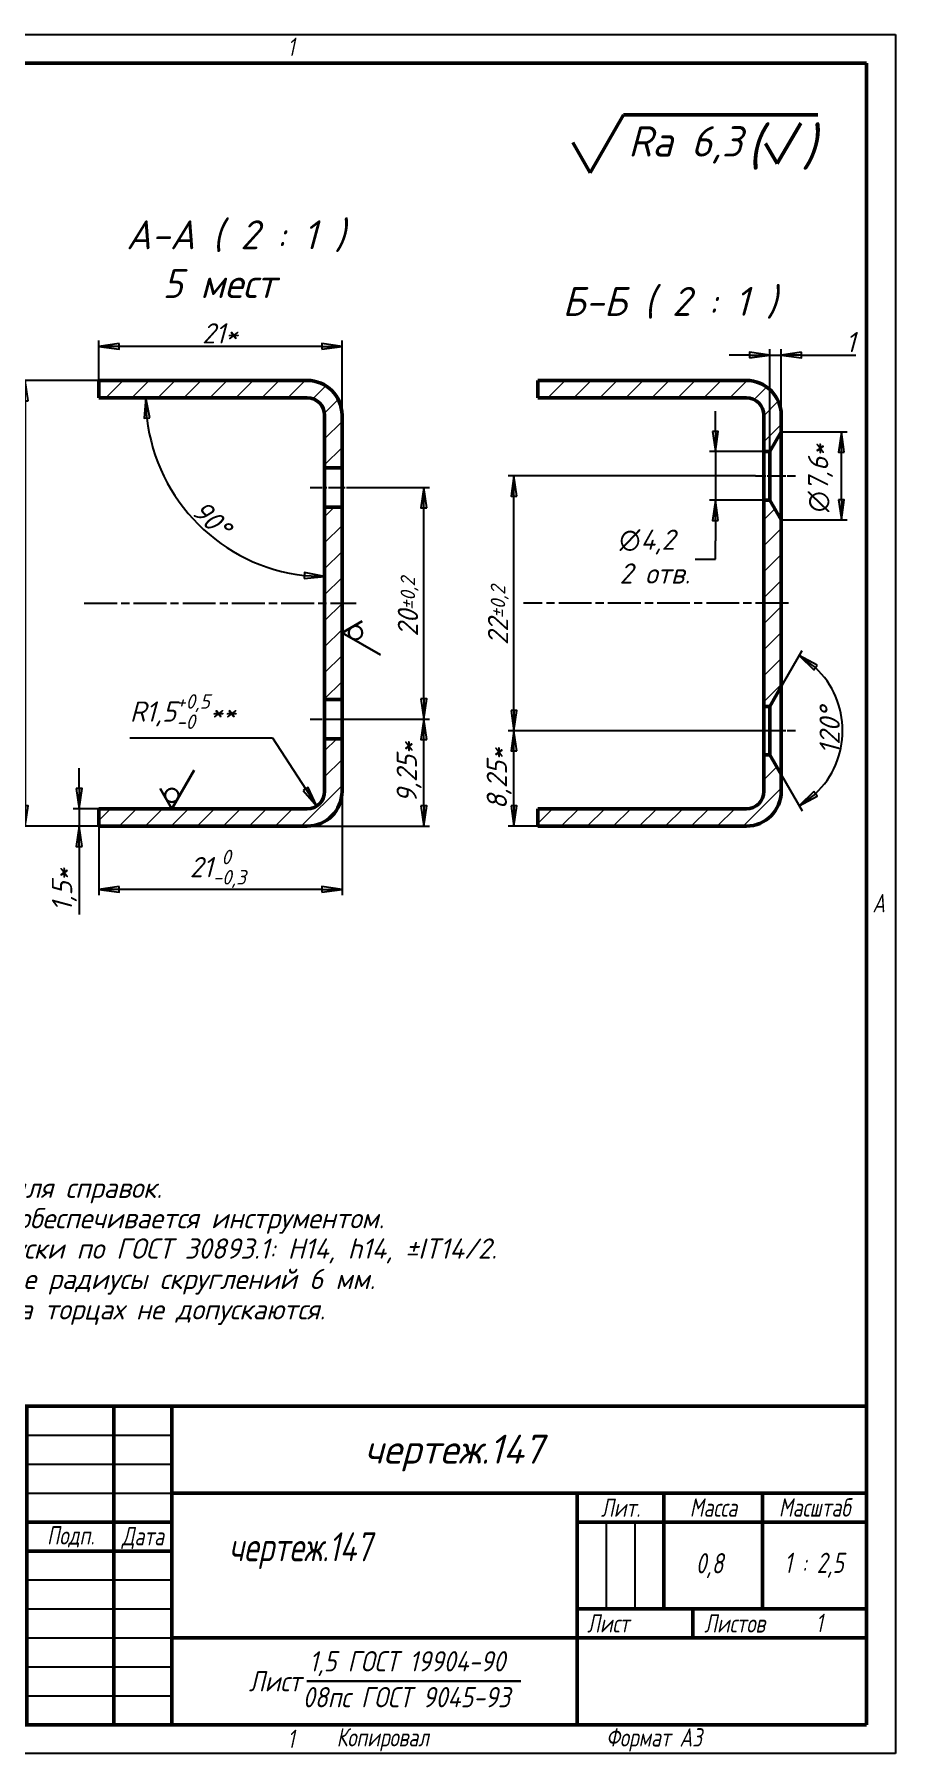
# Model space of a CAD drawing. Header units: millimetres. Extents: x 0 to 1050, y 0 to 742.
# Drawn here: x 678 to 1050, y 0 to 742 of the extents above; entities that cross this region are included whole.
import ezdxf
from ezdxf.enums import TextEntityAlignment as Align

# ---------------------------------------------------------------- set-up
doc = ezdxf.new("R2010")
doc.units = ezdxf.units.MM
doc.header["$LTSCALE"] = 2.5
doc.linetypes.add('LT_04', pattern=[0.7087, 0.4724, -0.0591, 0.1181, -0.0591])
for name, color, linetype, lineweight in [('Layer_02', 7, 'Continuous', 50), ('Layer_03', 7, 'Continuous', 50), ('Layer_04', 7, 'Continuous', 50), ('Layer_07', 7, 'Continuous', 25), ('Layer_08', 7, 'Continuous', 25), ('Layer_10', 7, 'Continuous', 25), ('Layer_11', 7, 'Continuous', 18), ('Layer_12', 7, 'Continuous', 50)]:
    doc.layers.add(name, color=color, linetype=linetype, lineweight=lineweight)
doc.styles.add('Style_02', font='ariali.ttf', dxfattribs={"width": 0.8})
doc.styles.add('Style_03', font='GOST Common Italic.ttf')
doc.styles.add('Style_05', font='GOST Common Italic.ttf')
doc.styles.add('Style_06', font='GOST Common Italic.ttf', dxfattribs={"width": 0.8})
doc.styles.add('Style_07', font='GOST Common Italic.ttf', dxfattribs={"width": 0.8})
doc.styles.add('Style_09', font='GOST Common Italic.ttf')
doc.styles.add('Style_10', font='GOST Common Italic.ttf', dxfattribs={"width": 0.9})
doc.styles.add('Style_11', font='GOST Common Italic.ttf', dxfattribs={"width": 0.8})
doc.styles.add('Style_12', font='GOST Common Italic.ttf', dxfattribs={"width": 0.7})
doc.styles.add('Style_13', font='GOST Common Italic.ttf', dxfattribs={"width": 0.7})
doc.dimstyles.new('DimStyle_06', dxfattribs={"dimscale": 2.5, "dimtxt": 3.5, "dimasz": 3.5, "dimexe": 1, "dimexo": 0, "dimgap": 0.5, "dimtad": 1, "dimrnd": 1e-08, "dimtxsty": 'Style_03', "dimblk": 'Filled-1', "dimcen": 2.5, "dimdle": 15, "dimclrd": 256, "dimclre": 256, "dimclrt": 256, "dimazin": 2, "dimtfac": 0.714286, "dimtdec": 3, "dimtmove": 0, "dimatfit": 3, "dimlwd": 25, "dimlwe": 25})
pattern_1 = [(45, (0, 0), (-5.61266, 5.61266), [])]

# ---------------------------------------------------------------- blocks, each defined once
blk = doc.blocks.new('Block_12')
at = {"layer": 'Layer_04', "lineweight": 25}
for p, q in [((0, 297), (420, 297)), ((420, 297), (420, 0)), ((420, 0), (0, 0))]:
    blk.add_line(p, q, dxfattribs=at)
at = {"layer": 'Layer_04'}
for p, q in [((415, 292), (20, 292)), ((415, 5), (415, 292)), ((20, 5), (415, 5))]:
    blk.add_line(p, q, dxfattribs=at)
at = {"layer": 'Layer_04', "char_height": 3.17, "attachment_point": 1, "style": 'Style_02'}
for s, insert, width in [('\\fGOST Common|b0|i1;\\H3.1700;1', (315.02, 296.44), 5.2327), ('\\fGOST Common|b0|i1;\\H3.1700;A', (416, 148.5), 5.0704), ('\\fGOST Common|b0|i1;\\H3.1700;1', (315, 4.14), 6.6287), ('\\fGOST Common|b0|i1;\\H3.1700;Формат А3', (370, 4.39), 25.2103)]:
    blk.add_mtext(s, dxfattribs=dict(at, insert=insert, width=width))
blk = doc.blocks.new('Block_13')
at = {"layer": 'Layer_03'}
for p, q in [((0, 55), (185, 55)), ((0, 0), (0, 55)), ((0, 0), (0, 55)), ((7, 55), (7, 30)), ((17, 55), (17, 0)), ((40, 55), (40, 0)), ((55, 55), (55, 0)), ((65, 55), (65, 0)), ((185, 0), (185, 55)), ((65, 40), (185, 40)), ((135, 40), (135, 0)), ((150, 40), (150, 20)), ((167, 40), (167, 20)), ((0, 35), (65, 35)), ((135, 35), (185, 35)), ((0, 30), (65, 30)), ((135, 20), (185, 20)), ((155, 20), (155, 15)), ((65, 15), (185, 15)), ((185, 0), (0, 0))]:
    blk.add_line(p, q, dxfattribs=at)
at = {"layer": 'Layer_03', "linetype": 'Continuous', "lineweight": 25}
for p, q in [((0, 50), (65, 50)), ((0, 45), (65, 45)), ((0, 40), (65, 40)), ((140, 35), (140, 20)), ((145, 35), (145, 20)), ((0, 25), (65, 25)), ((0, 20), (65, 20)), ((0, 15), (65, 15)), ((0, 10), (65, 10)), ((0, 5), (65, 5))]:
    blk.add_line(p, q, dxfattribs=at)
at = {"layer": 'Layer_03', "lineweight": 30}
blk.add_line((88.31, 7.5), (125.29, 7.5), dxfattribs=at)
at = {"layer": 'Layer_03', "char_height": 3.17, "style": 'Style_02'}
for s, insert, width, attachment_point in [('\\fGOST Common|b0|i1;\\H3.1700;Лит.', (142.52, 37.49), 14.9766, 5), ('\\fGOST Common|b0|i1;\\H3.1700;Масса', (158.55, 37.51), 16.9878, 5), ('\\fGOST Common|b0|i1;\\H3.1700;Масштаб', (176.02, 37.53), 17.8316, 5), ('\\fGOST Common|b0|i1;\\H3.1700;Изм.', (3.5, 32.56), 6.9635, 5), ('\\fGOST Common|b0|i1;\\H3.1700;Лист', (12.1, 32.5), 10.0029, 5), ('\\A0;\\fGOST Common|b0|i1;\\H3.1700;№ докум.', (28.58, 32.16), 22.9069, 5), ('\\fGOST Common|b0|i1;\\H3.1700;Подп.', (47.56, 32.45), 14.879, 5), ('\\fGOST Common|b0|i1;\\H3.1700;Дата', (60.02, 32.24), 9.9614, 5), ('\\fGOST Common|b0|i1;\\H3.1700;Разраб.', (0.47, 27), 16.9971, 4), ('\\fGOST Common|b0|i1;\\H3.1700;Пров.', (0.56, 22.08), 17.0192, 4), ('\\A0;\\fGOST Common|b0|i1;\\H3.1700;Т. контр.', (0.23, 17.01), 16.9554, 4), ('\\fGOST Common|b0|i1;\\H3.1700;Лист', (140.37, 17.5), 10.5071, 5), ('\\fGOST Common|b0|i1;\\H3.1700;Листов', (162.21, 17.5), 14.3668, 5), ('\\A1;', (150.6, 17.54), 8.8313, 5), ('\\fGOST Common|b0|i1;\\H3.1700;Н. контр.', (0.36, 7.05), 16.9999, 4), ('\\fGOST Common|b0|i1;\\H3.1700;Утв.', (0.34, 2.52), 17.0083, 4), ('\\fGOST Common|b0|i1;\\H3.1700;Копировал', (93.48, -0.59), 19.7871, 1)]:
    blk.add_mtext(s, dxfattribs=dict(at, insert=insert, width=width, attachment_point=attachment_point))
at = {"layer": 'Layer_03'}
for tag, height, style, width, p in [('Изм1_001', 2.89, 'Style_13', 0.7, (3.51, 52.52)), ('Лист1_001', 2.89, 'Style_13', 0.7, (12.03, 52.52)), ('Докум1_001', 2.89, 'Style_13', 0.7, (28.54, 52.48)), ('Изм2_001', 2.89, 'Style_13', 0.7, (3.5, 47.52)), ('Лист2_001', 2.89, 'Style_13', 0.7, (12.01, 47.5)), ('Докум2_001', 2.89, 'Style_13', 0.7, (28.53, 47.5)), ('Изм3_001', 2.89, 'Style_13', 0.7, (3.5, 42.5)), ('Лист3_001', 2.89, 'Style_13', 0.7, (12.01, 42.51)), ('Докум3_001', 2.89, 'Style_13', 0.7, (28.51, 42.48)), ('Изм4_001', 2.89, 'Style_13', 0.7, (3.51, 37.5)), ('Лист4_001', 2.89, 'Style_13', 0.7, (12, 37.53)), ('Докум4_001', 2.89, 'Style_13', 0.7, (28.51, 37.52)), ('НАИМЕНОВАНИЕ_001', 5, 'Style_07', 0.8, (79.08, 28.98)), ('Литера_001', 3.5, 'Style_11', 0.8, (137.52, 27.25)), ('Литера2_001', 3.5, 'Style_11', 0.8, (142.51, 27.22)), ('Литера3_001', 3.5, 'Style_11', 0.8, (147.52, 27.21)), ('Масса_001', 3.5, 'Style_11', 0.8, (158.47, 27.53)), ('Масштаб_001', 3.5, 'Style_11', 0.8, (173.89, 26.55)), ('Тип_документа_001', 3.17, 'Style_06', 0.8, (100.08, 17.56)), ('Листов_001', 3.17, 'Style_06', 0.8, (177.46, 17.58))]:
    blk.add_attdef(tag, text='', height=height, dxfattribs=dict(at, style=style, width=width)).set_placement(p, align=Align.MIDDLE_CENTER)
for tag, height, style, width, p in [('Подп1_001', 2.89, 'Style_13', 0.7, (40.01, 52.51)), ('Дата1_001', 2, 'Style_12', 0.7, (55.01, 52.51)), ('Подп2_001', 2.89, 'Style_13', 0.7, (40.01, 47.5)), ('Дата2_001', 2, 'Style_12', 0.7, (55.01, 47.49)), ('Подп3_001', 2.89, 'Style_13', 0.7, (40.01, 42.51)), ('Дата3_001', 2, 'Style_12', 0.7, (55.02, 42.52)), ('Подп4_001', 2.89, 'Style_13', 0.7, (40.01, 37.51)), ('Дата4_001', 2, 'Style_12', 0.7, (55.02, 37.51)), ('АВТОР_001', 3.17, 'Style_06', 0.8, (15.59, 26.85)), ('Разработал_Подп._001', 2.89, 'Style_13', 0.7, (40.05, 27.51)), ('ДАТА_СОЗДАНИЯ_001', 2, 'Style_12', 0.7, (55.01, 27.51)), ('ПРОВЕРИЛ_001', 3.17, 'Style_06', 0.8, (17.41, 22.53)), ('Проверил_Подп._001', 2.89, 'Style_13', 0.7, (40.05, 22.52)), ('ДАТА_ПРОВЕРКИ_001', 2, 'Style_12', 0.7, (55.02, 22.51)), ('ТЕХНОЛОГ_001', 3.17, 'Style_06', 0.8, (17.33, 17.54)), ('Технолог_Подп._001', 2.89, 'Style_13', 0.7, (40.05, 17.51)), ('Технолог_Дата_001', 2, 'Style_12', 0.7, (55.01, 17.5)), ('Должность_руководителя_001', 3.17, 'Style_06', 0.8, (0.52, 12.51)), ('НАЧ._ОТДЕЛА_001', 3.17, 'Style_06', 0.8, (17.46, 12.45)), ('Руководитель_Подп._001', 2.89, 'Style_13', 0.7, (40.01, 12.5)), ('Руководитель_Дата_001', 2, 'Style_12', 0.7, (55.01, 12.51)), ('НОРМОКОНТРОЛЬ_001', 3.17, 'Style_06', 0.8, (17.37, 7.48)), ('Нормоконтроль_Подп._001', 2.89, 'Style_13', 0.7, (40.05, 7.52)), ('ДАТА_НОРМОКОНТРОЛЯ_001', 2, 'Style_12', 0.7, (55.02, 7.51)), ('УТВЕРДИЛ_001', 3.17, 'Style_06', 0.8, (17.4, 2.51)), ('Утвердил_Подп._001', 2.89, 'Style_13', 0.7, (40.05, 2.51)), ('ДАТА_УТВЕРЖДЕНИЯ_001', 2, 'Style_12', 0.7, (55.01, 2.5))]:
    blk.add_attdef(tag, text='', height=height, dxfattribs=dict(at, style=style, width=width)).set_placement(p, align=Align.MIDDLE_LEFT)
at = {"layer": 'Layer_03', "style": 'Style_09'}
for tag, p in [('ОБОЗНАЧЕНИЕ_001', (103.57, 45.12)), ('ОРГАНИЗАЦИЯ_001', (143.16, 5.1))]:
    blk.add_attdef(tag, text='', height=5, dxfattribs=at).set_placement(p, align=Align.MIDDLE_CENTER)
at = {"layer": 'Layer_03', "style": 'Style_10', "width": 0.9}
blk.add_attdef('Материал_Наим._001', text='', height=3.5, dxfattribs=at).set_placement((95.66, 8.9), align=Align.BOTTOM_CENTER)
blk.add_attdef('Материал_Класс_001', text='', height=3.5, dxfattribs=at).set_placement((88.21, 7.5), align=Align.MIDDLE_RIGHT)
blk.add_attdef('Материал_ГОСТ_001', text='', height=3.5, dxfattribs=at).set_placement((106.8, 6.5), align=Align.TOP_CENTER)
blk = doc.blocks.new('Filled-1')
at = {"color": 0}
for p, q in [((0, 0), (-1, 0.143)), ((-1, 0.143), (-1, -0.143)), ((-1, 0), (0, 0)), ((-1, -0.143), (0, 0))]:
    blk.add_line(p, q, dxfattribs=at)
at = {"color": 0, "flags": 128}
blk.add_lwpolyline([(-1, -0.143), (0, 0), (-1, 0.143), (-1, -0.143)], dxfattribs=at)
at = {"color": 0}
blk.add_solid([(-1, -0.143), (0, 0), (-1, 0.143), (-1, -0.143)], dxfattribs=at)
blk = doc.blocks.new('*D15')
at = {"layer": 'Defpoints', "color": 0, "linetype": 'Continuous'}
for p in [(706.02, 585.54), (803.52, 585.54), (803.52, 578.04), (736.65, 546.93)]:
    blk.add_point(p, dxfattribs=at)
at = {"layer": 'Layer_10', "linetype": 'Continuous', "lineweight": 25}
blk.add_arc((803.52, 585.54), 77.22, 186.49604, 263.50396, dxfattribs=at)
at = {"layer": 'Layer_10', "linetype": 'Continuous', "lineweight": 25, "xscale": 8.75, "yscale": 8.75, "zscale": 8.75}
for p, rotation in [((726.31, 585.54), 93.24802221859883), ((803.52, 508.33), 356.7519777814013)]:
    blk.add_blockref('Filled-1', p, dxfattribs=dict(at, rotation=rotation))
at = {"layer": 'Layer_10', "linetype": 'Continuous', "lineweight": 25, "insert": (751.51, 542.15), "char_height": 8.75, "attachment_point": 1, "rotation": 316.91618, "style": 'Style_03'}
blk.add_mtext('\\A1;90°', dxfattribs=at)
blk = doc.blocks.new('*D16')
at = {"layer": 'Defpoints', "color": 0, "linetype": 'Continuous'}
for p in [(706.02, 593.04), (674.3, 400.54), (706.02, 400.54)]:
    blk.add_point(p, dxfattribs=at)
at = {"layer": 'Layer_10', "linetype": 'Continuous', "lineweight": 25}
for p, q in [((706.02, 593.04), (671.8, 593.04)), ((674.3, 584.29), (674.3, 409.29)), ((706.02, 400.54), (671.8, 400.54))]:
    blk.add_line(p, q, dxfattribs=at)
at = {"layer": 'Layer_10', "linetype": 'Continuous', "lineweight": 25, "xscale": 8.75, "yscale": 8.75, "zscale": 8.75}
for p, rotation in [((674.3, 593.04), 90), ((674.3, 400.54), 270)]:
    blk.add_blockref('Filled-1', p, dxfattribs=dict(at, rotation=rotation))
at = {"layer": 'Layer_10', "linetype": 'Continuous', "lineweight": 25, "insert": (655.46, 478.16), "char_height": 8.75, "attachment_point": 1, "rotation": 90, "style": 'Style_03'}
blk.add_mtext('\\A1;38,5{\\H6.25;\\S+0,3^ -0;}', dxfattribs=at)
blk = doc.blocks.new('*D17')
at = {"layer": 'Defpoints', "color": 0, "linetype": 'Continuous'}
for p in [(706.02, 408.04), (697.53, 400.54), (706.02, 400.54)]:
    blk.add_point(p, dxfattribs=at)
at = {"layer": 'Layer_10', "linetype": 'Continuous', "lineweight": 25}
for p, q in [((697.53, 416.79), (697.53, 425.54)), ((706.02, 408.04), (695.03, 408.04)), ((697.53, 408.04), (697.53, 400.54)), ((706.02, 400.54), (695.03, 400.54)), ((697.53, 391.79), (697.53, 362.38))]:
    blk.add_line(p, q, dxfattribs=at)
at = {"layer": 'Layer_10', "linetype": 'Continuous', "lineweight": 25, "xscale": 8.75, "yscale": 8.75, "zscale": 8.75}
for p, rotation in [((697.53, 408.04), 270), ((697.53, 400.54), 90)]:
    blk.add_blockref('Filled-1', p, dxfattribs=dict(at, rotation=rotation))
at = {"layer": 'Layer_10', "linetype": 'Continuous', "lineweight": 25, "insert": (685.78, 363.63), "char_height": 8.75, "attachment_point": 1, "rotation": 90, "style": 'Style_03'}
blk.add_mtext('\\A1;\\fGOST Common|b0|i1;1,5*', dxfattribs=at)
blk = doc.blocks.new('Block_08')
at = {"layer": 'Layer_12', "lineweight": 30}
for p, q in [((0, 0), (1.097, 1.9)), ((-0.577, 1), (0, 0))]:
    blk.add_line(p, q, dxfattribs=at)
blk.add_circle((0, 0.667), 0.333, dxfattribs=at)
blk = doc.blocks.new('Block_09')
at = {"layer": 'Layer_12', "lineweight": 30}
for p, q in [((0, 0), (1.097, 1.9)), ((-0.577, 1), (0, 0))]:
    blk.add_line(p, q, dxfattribs=at)
blk.add_circle((0, 0.667), 0.333, dxfattribs=at)
blk = doc.blocks.new('Block_11')
at = {"layer": 'Layer_12', "lineweight": 50}
for p, q in [((-9.091, -3.6), (-7.994, -1.7)), ((-7.994, -1.7), (-1.6, -1.7)), ((-2.939, -3.3), (-2.169, -1.967)), ((-9.668, -2.6), (-9.091, -3.6)), ((-3.324, -2.633), (-2.939, -3.3))]:
    blk.add_line(p, q, dxfattribs=at)
at = {"layer": 'Layer_07', "attachment_point": 7, "style": 'Style_03'}
for s, insert, char_height in [('\\A1;\\fGOST Common|b0|i1;\\H0.9979;Ra 6,3', (-7.841, -3.3), 0.99786), ('\\A1;\\fGOST Common|b0|i1;\\H1.3000;(', (-3.939, -3.5), 1.3), ('\\A1;\\fGOST Common|b0|i1;\\H1.3000;)', (-2.139, -3.5), 1.3)]:
    blk.add_mtext(s, dxfattribs=dict(at, insert=insert, char_height=char_height))
blk = doc.blocks.new('*D19')
at = {"layer": 'Defpoints', "color": 0, "linetype": 'Continuous'}
for p in [(796.02, 415.54), (800.1, 409.25)]:
    blk.add_point(p, dxfattribs=at)
at = {"layer": 'Layer_10', "linetype": 'Continuous', "lineweight": 25}
for p, q in [((719.46, 438.71), (781.05, 438.71)), ((781.05, 438.71), (795.35, 416.59))]:
    blk.add_line(p, q, dxfattribs=at)
at = {"layer": 'Layer_10', "linetype": 'Continuous', "lineweight": 25, "xscale": 8.75, "yscale": 8.75, "zscale": 8.75, "rotation": 302.8908728979874}
blk.add_blockref('Filled-1', (800.1, 409.25), dxfattribs=at)
at = {"layer": 'Layer_10', "linetype": 'Continuous', "lineweight": 25, "insert": (719.46, 457.54), "char_height": 8.75, "attachment_point": 1, "style": 'Style_03'}
blk.add_mtext('\\A1;\\fGOST Common|b0|i1;R1,5{\\H6.25;\\S+0,5^ -0;}**', dxfattribs=at)
blk = doc.blocks.new('*D20')
at = {"layer": 'Defpoints', "color": 0, "linetype": 'Continuous'}
for p in [(817.27, 546.79), (846.34, 546.79), (811.02, 446.79)]:
    blk.add_point(p, dxfattribs=at)
at = {"layer": 'Layer_10', "linetype": 'Continuous', "lineweight": 25}
for p, q in [((817.27, 546.79), (848.84, 546.79)), ((846.34, 455.54), (846.34, 538.04)), ((811.02, 446.79), (848.84, 446.79))]:
    blk.add_line(p, q, dxfattribs=at)
at = {"layer": 'Layer_10', "linetype": 'Continuous', "lineweight": 25, "xscale": 8.75, "yscale": 8.75, "zscale": 8.75}
for p, rotation in [((846.34, 546.79), 90), ((846.34, 446.79), 270)]:
    blk.add_blockref('Filled-1', p, dxfattribs=dict(at, rotation=rotation))
at = {"layer": 'Layer_10', "linetype": 'Continuous', "lineweight": 25, "insert": (835.09, 482.42), "char_height": 8.75, "attachment_point": 1, "rotation": 90, "style": 'Style_03'}
blk.add_mtext('\\A1;20{\\H6.25;±0,2}', dxfattribs=at)
blk = doc.blocks.new('*D25')
at = {"layer": 'Defpoints', "color": 0, "linetype": 'Continuous'}
for p in [(803.52, 446.79), (846.34, 446.79), (796.02, 400.54)]:
    blk.add_point(p, dxfattribs=at)
at = {"layer": 'Layer_10', "linetype": 'Continuous', "lineweight": 25}
for p, q in [((803.52, 446.79), (848.84, 446.79)), ((846.34, 409.29), (846.34, 438.04)), ((796.02, 400.54), (848.84, 400.54))]:
    blk.add_line(p, q, dxfattribs=at)
at = {"layer": 'Layer_10', "linetype": 'Continuous', "lineweight": 25, "xscale": 8.75, "yscale": 8.75, "zscale": 8.75}
for p, rotation in [((846.34, 446.79), 90), ((846.34, 400.54), 270)]:
    blk.add_blockref('Filled-1', p, dxfattribs=dict(at, rotation=rotation))
at = {"layer": 'Layer_10', "linetype": 'Continuous', "lineweight": 25, "insert": (834.59, 410.57), "char_height": 8.75, "attachment_point": 1, "rotation": 90, "style": 'Style_03'}
blk.add_mtext('\\A1;\\fGOST Common|b0|i1;9,25*', dxfattribs=at)
blk = doc.blocks.new('*D26')
at = {"layer": 'Defpoints', "color": 0, "linetype": 'Continuous'}
for p in [(811.02, 415.54), (706.02, 400.54), (706.02, 373.26)]:
    blk.add_point(p, dxfattribs=at)
at = {"layer": 'Layer_10', "linetype": 'Continuous', "lineweight": 25}
for p, q in [((811.02, 415.54), (811.02, 370.76)), ((706.02, 400.54), (706.02, 370.76)), ((802.27, 373.26), (714.77, 373.26))]:
    blk.add_line(p, q, dxfattribs=at)
at = {"layer": 'Layer_10', "linetype": 'Continuous', "lineweight": 25, "xscale": 8.75, "yscale": 8.75, "zscale": 8.75, "rotation": 180}
blk.add_blockref('Filled-1', (706.02, 373.26), dxfattribs=at)
at = {"layer": 'Layer_10', "linetype": 'Continuous', "lineweight": 25, "xscale": 8.75, "yscale": 8.75, "zscale": 8.75}
blk.add_blockref('Filled-1', (811.02, 373.26), dxfattribs=at)
at = {"layer": 'Layer_10', "linetype": 'Continuous', "lineweight": 25, "insert": (745.29, 390.35), "char_height": 8.75, "attachment_point": 1, "style": 'Style_03'}
blk.add_mtext('\\A1;21{\\H6.25;\\S 0^ -0,3;}', dxfattribs=at)
blk = doc.blocks.new('*D31')
at = {"layer": 'Defpoints', "color": 0, "linetype": 'Continuous'}
for p in [(885.23, 441.79), (1000.61, 441.79), (895.61, 400.54)]:
    blk.add_point(p, dxfattribs=at)
at = {"layer": 'Layer_10', "linetype": 'Continuous', "lineweight": 25}
for p, q in [((1000.61, 441.79), (882.73, 441.79)), ((885.23, 409.29), (885.23, 433.04)), ((895.61, 400.54), (882.73, 400.54))]:
    blk.add_line(p, q, dxfattribs=at)
at = {"layer": 'Layer_10', "linetype": 'Continuous', "lineweight": 25, "xscale": 8.75, "yscale": 8.75, "zscale": 8.75}
for p, rotation in [((885.23, 441.79), 90), ((885.23, 400.54), 270)]:
    blk.add_blockref('Filled-1', p, dxfattribs=dict(at, rotation=rotation))
at = {"layer": 'Layer_10', "linetype": 'Continuous', "lineweight": 25, "insert": (873.48, 407.81), "char_height": 8.75, "attachment_point": 1, "rotation": 90, "style": 'Style_03'}
blk.add_mtext('\\A1;\\fGOST Common|b0|i1;8,25*', dxfattribs=at)
blk = doc.blocks.new('*D32')
at = {"layer": 'Defpoints', "color": 0, "linetype": 'Continuous'}
for p in [(885.23, 551.79), (989.45, 551.79), (989.45, 441.79)]:
    blk.add_point(p, dxfattribs=at)
at = {"layer": 'Layer_10', "linetype": 'Continuous', "lineweight": 25}
for p, q in [((989.45, 551.79), (882.73, 551.79)), ((885.23, 450.54), (885.23, 543.04)), ((989.45, 441.79), (882.73, 441.79))]:
    blk.add_line(p, q, dxfattribs=at)
at = {"layer": 'Layer_10', "linetype": 'Continuous', "lineweight": 25, "xscale": 8.75, "yscale": 8.75, "zscale": 8.75}
for p, rotation in [((885.23, 551.79), 90), ((885.23, 441.79), 270)]:
    blk.add_blockref('Filled-1', p, dxfattribs=dict(at, rotation=rotation))
at = {"layer": 'Layer_10', "linetype": 'Continuous', "lineweight": 25, "insert": (873.98, 478.79), "char_height": 8.75, "attachment_point": 1, "rotation": 90, "style": 'Style_03'}
blk.add_mtext('\\A1;22{\\H6.25;±0,2}', dxfattribs=at)
blk = doc.blocks.new('*D33')
at = {"layer": 'Defpoints', "color": 0, "linetype": 'Continuous'}
for p in [(995.7, 604.01), (1000.61, 570.79), (995.7, 562.29)]:
    blk.add_point(p, dxfattribs=at)
at = {"layer": 'Layer_10', "linetype": 'Continuous', "lineweight": 25}
for p, q in [((986.95, 604.01), (978.2, 604.01)), ((995.7, 562.29), (995.7, 606.51)), ((995.7, 604.01), (1000.61, 604.01)), ((1000.61, 570.79), (1000.61, 606.51)), ((1009.36, 604.01), (1032.88, 604.01))]:
    blk.add_line(p, q, dxfattribs=at)
at = {"layer": 'Layer_10', "linetype": 'Continuous', "lineweight": 25, "xscale": 8.75, "yscale": 8.75, "zscale": 8.75}
blk.add_blockref('Filled-1', (995.7, 604.01), dxfattribs=at)
at = {"layer": 'Layer_10', "linetype": 'Continuous', "lineweight": 25, "xscale": 8.75, "yscale": 8.75, "zscale": 8.75, "rotation": 180}
blk.add_blockref('Filled-1', (1000.61, 604.01), dxfattribs=at)
at = {"layer": 'Layer_10', "linetype": 'Continuous', "lineweight": 25, "insert": (1028.45, 614.01), "char_height": 8.75, "attachment_point": 1, "style": 'Style_03'}
blk.add_mtext('\\A1;1', dxfattribs=at)
blk = doc.blocks.new('*D34')
at = {"layer": 'Defpoints', "color": 0, "linetype": 'Continuous'}
for p in [(995.7, 452.29), (989.64, 441.79), (1024.88, 428.97), (1000.61, 422.79)]:
    blk.add_point(p, dxfattribs=at)
at = {"layer": 'Layer_10', "linetype": 'Continuous', "lineweight": 25}
for p, q in [((995.7, 452.29), (1009.64, 476.43)), ((1000.61, 422.79), (1009.64, 407.15))]:
    blk.add_line(p, q, dxfattribs=at)
blk.add_arc((989.64, 441.79), 37.5, 313.39953, 46.60047, dxfattribs=at)
at = {"layer": 'Layer_10', "linetype": 'Continuous', "lineweight": 25, "xscale": 8.75, "yscale": 8.75, "zscale": 8.75}
for p, rotation in [((1008.39, 474.27), 143.3002348222408), ((1008.39, 409.32), 216.6997651777602)]:
    blk.add_blockref('Filled-1', p, dxfattribs=dict(at, rotation=rotation))
at = {"layer": 'Layer_10', "linetype": 'Continuous', "lineweight": 25, "insert": (1017.14, 431.54), "char_height": 8.75, "attachment_point": 1, "rotation": 90, "style": 'Style_03'}
blk.add_mtext('\\A1;120°', dxfattribs=at)
blk = doc.blocks.new('*D35')
at = {"layer": 'Defpoints', "color": 0, "linetype": 'Continuous'}
for p in [(993.11, 562.29), (972.19, 541.29), (993.11, 541.29)]:
    blk.add_point(p, dxfattribs=at)
at = {"layer": 'Layer_10', "linetype": 'Continuous', "lineweight": 25}
for p, q in [((972.19, 571.04), (972.19, 579.79)), ((993.11, 562.29), (969.69, 562.29)), ((972.19, 562.29), (972.19, 541.29)), ((993.11, 541.29), (969.69, 541.29)), ((972.19, 532.54), (972.19, 523.79)), ((972.19, 515.9), (972.19, 523.79)), ((963.44, 515.9), (972.19, 515.9))]:
    blk.add_line(p, q, dxfattribs=at)
at = {"layer": 'Layer_10', "linetype": 'Continuous', "lineweight": 25, "xscale": 8.75, "yscale": 8.75, "zscale": 8.75}
for p, rotation in [((972.19, 562.29), 270), ((972.19, 541.29), 90)]:
    blk.add_blockref('Filled-1', p, dxfattribs=dict(at, rotation=rotation))
at = {"layer": 'Layer_10', "linetype": 'Continuous', "lineweight": 25, "insert": (930.81, 528.64), "char_height": 8.75, "attachment_point": 1, "style": 'Style_03'}
blk.add_mtext('\\A1;\\fAIGDT|b0|i0;n\\fGOST Common|b0|i1;4,2\\P\\fGOST Common|b0|i1;2 отв.', dxfattribs=at)
blk = doc.blocks.new('*D36')
at = {"layer": 'Defpoints', "color": 0, "linetype": 'Continuous'}
for p in [(1000.61, 570.79), (1026.59, 570.79), (1000.61, 532.79)]:
    blk.add_point(p, dxfattribs=at)
at = {"layer": 'Layer_10', "linetype": 'Continuous', "lineweight": 25}
for p, q in [((1000.61, 570.79), (1029.09, 570.79)), ((1026.59, 541.54), (1026.59, 562.04)), ((1000.61, 532.79), (1029.09, 532.79))]:
    blk.add_line(p, q, dxfattribs=at)
at = {"layer": 'Layer_10', "linetype": 'Continuous', "lineweight": 25, "xscale": 8.75, "yscale": 8.75, "zscale": 8.75}
for p, rotation in [((1026.59, 570.79), 90), ((1026.59, 532.79), 270)]:
    blk.add_blockref('Filled-1', p, dxfattribs=dict(at, rotation=rotation))
at = {"layer": 'Layer_10', "linetype": 'Continuous', "lineweight": 25, "insert": (1012.17, 536.16), "char_height": 8.75, "attachment_point": 1, "rotation": 90, "style": 'Style_03'}
blk.add_mtext('\\A1;\\fAIGDT|b0|i0;n\\fGOST Common|b0|i1;7,6*', dxfattribs=at)
blk = doc.blocks.new('*D39')
at = {"layer": 'Defpoints', "color": 0, "linetype": 'Continuous'}
for p in [(706.02, 607.76), (706.02, 593.04), (811.02, 578.04)]:
    blk.add_point(p, dxfattribs=at)
at = {"layer": 'Layer_10', "linetype": 'Continuous', "lineweight": 25}
for p, q in [((706.02, 593.04), (706.02, 610.26)), ((811.02, 578.04), (811.02, 610.26)), ((802.27, 607.76), (714.77, 607.76))]:
    blk.add_line(p, q, dxfattribs=at)
at = {"layer": 'Layer_10', "linetype": 'Continuous', "lineweight": 25, "xscale": 8.75, "yscale": 8.75, "zscale": 8.75, "rotation": 180}
blk.add_blockref('Filled-1', (706.02, 607.76), dxfattribs=at)
at = {"layer": 'Layer_10', "linetype": 'Continuous', "lineweight": 25, "xscale": 8.75, "yscale": 8.75, "zscale": 8.75}
blk.add_blockref('Filled-1', (811.02, 607.76), dxfattribs=at)
at = {"layer": 'Layer_10', "linetype": 'Continuous', "lineweight": 25, "insert": (750.63, 617.76), "char_height": 8.75, "attachment_point": 1, "style": 'Style_03'}
blk.add_mtext('\\A1;\\fGOST Common|b0|i1;21*', dxfattribs=at)

msp = doc.modelspace()

# ---------------------------------------------------------------- hatches: boundary and pattern name
at = {"layer": 'Layer_11'}
h = msp.add_hatch(dxfattribs=at)
h.set_pattern_fill('ANSI31', color=256, scale=63.5, style=0)
h.set_pattern_definition(pattern_1)
h.paths.add_polyline_path([(811.0243, 538.2933), (803.5243, 538.2933), (803.5243, 455.2933), (811.0243, 455.2933)])
edge = h.paths.add_edge_path()
edge.add_line((706.0243, 400.5433), (796.0243, 400.5433))
edge.add_ellipse((796.0243, 415.5433), major_axis=(15, 0), ratio=1, start_angle=270, end_angle=360)
edge.add_line((811.0243, 415.5433), (811.0243, 438.2933))
edge.add_line((811.0243, 438.2933), (803.5243, 438.2933))
edge.add_line((803.5243, 438.2933), (803.5243, 415.5433))
edge.add_ellipse((796.0243, 415.5433), major_axis=(0, -7.5), ratio=1, start_angle=0, end_angle=90, ccw=False)
edge.add_line((796.0243, 408.0433), (706.0243, 408.0433))
edge.add_line((706.0243, 408.0433), (706.0243, 400.5433))
edge = h.paths.add_edge_path()
edge.add_ellipse((796.0243, 578.0433), major_axis=(0, 15), ratio=1, start_angle=270, end_angle=360)
edge.add_line((796.0243, 593.0433), (706.0243, 593.0433))
edge.add_line((706.0243, 593.0433), (706.0243, 585.5433))
edge.add_line((706.0243, 585.5433), (796.0243, 585.5433))
edge.add_ellipse((796.0243, 578.0433), major_axis=(7.5, 0), ratio=1, start_angle=0, end_angle=90, ccw=False)
edge.add_line((803.5243, 578.0433), (803.5243, 555.2933))
edge.add_line((803.5243, 555.2933), (811.0243, 555.2933))
edge.add_line((811.0243, 555.2933), (811.0243, 578.0433))
h = msp.add_hatch(dxfattribs=at)
h.set_pattern_fill('ANSI31', color=256, scale=63.5, style=0)
h.set_pattern_definition(pattern_1)
h.paths.add_polyline_path([(995.6997, 452.2933), (1000.6072, 460.7933), (1000.6072, 532.7933), (995.6997, 541.2933), (993.1072, 541.2933), (993.1072, 452.2933)])
edge = h.paths.add_edge_path()
edge.add_line((895.6072, 400.5433), (985.6072, 400.5433))
edge.add_ellipse((985.6072, 415.5433), major_axis=(15, 0), ratio=1, start_angle=270, end_angle=360)
edge.add_line((1000.6072, 415.5433), (1000.6072, 422.7933))
edge.add_line((1000.6072, 422.7933), (995.6997, 431.2933))
edge.add_line((995.6997, 431.2933), (993.1072, 431.2933))
edge.add_line((993.1072, 431.2933), (993.1072, 415.5433))
edge.add_ellipse((985.6072, 415.5433), major_axis=(0, -7.5), ratio=1, start_angle=0, end_angle=90, ccw=False)
edge.add_line((985.6072, 408.0433), (895.6072, 408.0433))
edge.add_line((895.6072, 408.0433), (895.6072, 400.5433))
edge = h.paths.add_edge_path()
edge.add_ellipse((985.6072, 578.0433), major_axis=(0, 15), ratio=1, start_angle=270, end_angle=360)
edge.add_line((985.6072, 593.0433), (895.6072, 593.0433))
edge.add_line((895.6072, 593.0433), (895.6072, 585.5433))
edge.add_line((895.6072, 585.5433), (985.6072, 585.5433))
edge.add_ellipse((985.6072, 578.0433), major_axis=(7.5, 0), ratio=1, start_angle=0, end_angle=90, ccw=False)
edge.add_line((993.1072, 578.0433), (993.1072, 562.2933))
edge.add_line((993.1072, 562.2933), (995.6997, 562.2933))
edge.add_line((995.6997, 562.2933), (1000.6072, 570.7933))
edge.add_line((1000.6072, 570.7933), (1000.6072, 578.0433))

# ---------------------------------------------------------------- linework, layer by layer
at = {"layer": 'Layer_02'}
for p, q in [((796.0243, 593.0433), (706.0243, 593.0433)), ((706.0243, 593.0433), (706.0243, 585.5433)), ((985.6072, 593.0433), (895.6072, 593.0433)), ((895.6072, 593.0433), (895.6072, 585.5433)), ((706.0243, 585.5433), (796.0243, 585.5433)), ((895.6072, 585.5433), (985.6072, 585.5433)), ((803.5243, 578.0433), (803.5243, 555.2933)), ((811.0243, 555.2933), (811.0243, 578.0433)), ((993.1072, 578.0433), (993.1072, 562.2933)), ((1000.6072, 570.7933), (1000.6072, 578.0433)), ((995.6997, 562.2933), (1000.6072, 570.7933)), ((1000.6072, 570.7933), (1000.6072, 532.7933)), ((993.1072, 562.2933), (995.6997, 562.2933)), ((993.1072, 541.2933), (993.1072, 562.2933)), ((995.6997, 541.2933), (995.6997, 562.2933)), ((803.5243, 555.2933), (811.0243, 555.2933)), ((803.5243, 538.2933), (803.5243, 555.2933)), ((811.0243, 555.2933), (811.0243, 538.2933)), ((811.0243, 538.2933), (803.5243, 538.2933)), ((803.5243, 538.2933), (803.5243, 455.2933)), ((811.0243, 455.2933), (811.0243, 538.2933)), ((995.6997, 541.2933), (993.1072, 541.2933)), ((993.1072, 541.2933), (993.1072, 452.2933)), ((1000.6072, 532.7933), (995.6997, 541.2933)), ((1000.6072, 460.7933), (1000.6072, 532.7933)), ((995.6997, 452.2933), (1000.6072, 460.7933)), ((1000.6072, 460.7933), (1000.6072, 422.7933)), ((803.5243, 455.2933), (811.0243, 455.2933)), ((803.5243, 438.2933), (803.5243, 455.2933)), ((811.0243, 455.2933), (811.0243, 438.2933)), ((993.1072, 452.2933), (995.6997, 452.2933)), ((993.1072, 431.2933), (993.1072, 452.2933)), ((995.6997, 431.2933), (995.6997, 452.2933)), ((811.0243, 438.2933), (803.5243, 438.2933)), ((803.5243, 438.2933), (803.5243, 415.5433)), ((811.0243, 415.5433), (811.0243, 438.2933)), ((995.6997, 431.2933), (993.1072, 431.2933)), ((993.1072, 431.2933), (993.1072, 415.5433)), ((1000.6072, 422.7933), (995.6997, 431.2933)), ((1000.6072, 415.5433), (1000.6072, 422.7933)), ((796.0243, 408.0433), (706.0243, 408.0433)), ((706.0243, 408.0433), (706.0243, 400.5433)), ((985.6072, 408.0433), (895.6072, 408.0433)), ((895.6072, 408.0433), (895.6072, 400.5433)), ((706.0243, 400.5433), (796.0243, 400.5433)), ((895.6072, 400.5433), (985.6072, 400.5433))]:
    msp.add_line(p, q, dxfattribs=at)
for centre, radius, start, end in [((796.0243, 578.0433), 15, 0, 90), ((985.6072, 578.0433), 15, 0, 90), ((796.0243, 578.0433), 7.5, 0, 90), ((985.6072, 578.0433), 7.5, 0, 90), ((796.0243, 415.5433), 15, 270, 0), ((796.0243, 415.5433), 7.5, 270, 0), ((985.6072, 415.5433), 15, 270, 0), ((985.6072, 415.5433), 7.5, 270, 0)]:
    msp.add_arc(centre, radius, start, end, dxfattribs=at)
at = {"layer": 'Layer_08', "linetype": 'LT_04', "ltscale": 3.868018}
for p, q in [((989.4497, 551.7933), (1006.8572, 551.7933)), ((989.4497, 441.7933), (1006.8572, 441.7933))]:
    msp.add_line(p, q, dxfattribs=at)
at = {"layer": 'Layer_08', "linetype": 'LT_04', "ltscale": 4.444102}
for p, q in [((797.2743, 546.7933), (817.2743, 546.7933)), ((797.2743, 446.7933), (817.2743, 446.7933))]:
    msp.add_line(p, q, dxfattribs=at)
at = {"layer": 'Layer_08', "linetype": 'LT_04', "ltscale": 11.993792}
for p, q in [((699.7743, 496.7933), (817.1636, 496.7933)), ((1003.726, 496.7933), (889.3572, 496.7933))]:
    msp.add_line(p, q, dxfattribs=at)

# ---------------------------------------------------------------- block references
for name, p, xscale, yscale, zscale in [('Block_12', (0, 0), 2.5, 2.5, 2.5), ('Block_11', (1037.5, 730), 13.12499977648258, 13.12499977648258, 13.12499977648258), ('Block_08', (737.5591, 408.0433), 8.749999850988388, 8.749999850988388, 8.749999850988388)]:
    msp.add_blockref(name, p, dxfattribs=dict(xscale=xscale, yscale=yscale, zscale=zscale))
at = {"xscale": 8.749999850988388, "yscale": 8.749999850988388, "zscale": 8.749999850988388, "rotation": 270}
msp.add_blockref('Block_09', (811.0243, 484.085), dxfattribs=at)
ref = msp.add_blockref('Block_13', (575, 12.5), dxfattribs=dict(xscale=2.5, yscale=2.5, zscale=2.5))
ref.add_attrib('Должность_руководителя_001', 'Выпустил', (575.5739, 41.0118), dxfattribs={"layer": 'Layer_03', "height": 7.925, "style": 'Style_06', "width": 0.8})
ref.add_attrib('ОБОЗНАЧЕНИЕ_001', 'чертеж.147', (820.6386, 125.2278), dxfattribs={"layer": 'Layer_03', "height": 12.5, "style": 'Style_09'})
ref.add_attrib('НАИМЕНОВАНИЕ_001', 'чертеж.147', (762.1039, 83.0626), dxfattribs={"layer": 'Layer_03', "height": 12.5, "style": 'Style_07', "width": 0.8})
ref.add_attrib('Материал_Класс_001', 'Лист', (770.7966, 26.875), dxfattribs={"layer": 'Layer_03', "height": 8.75, "style": 'Style_10', "width": 0.9})
ref.add_attrib('Материал_Наим._001', '1,5 ГОСТ 19904-90', (796.8624, 35.5), dxfattribs={"layer": 'Layer_03', "height": 8.75, "style": 'Style_10', "width": 0.9})
ref.add_attrib('Материал_ГОСТ_001', '08пс ГОСТ 9045-93', (794.0733, 20), dxfattribs={"layer": 'Layer_03', "height": 8.75, "style": 'Style_10', "width": 0.9})
ref.add_attrib('Масса_001', '0,8', (963.7686, 77.8337), dxfattribs={"layer": 'Layer_03', "height": 8.75, "style": 'Style_11', "width": 0.8})
ref.add_attrib('Масштаб_001', '1 : 2,5', (1001.946, 78.0077), dxfattribs={"layer": 'Layer_03', "height": 8.75, "style": 'Style_11', "width": 0.8})
ref.add_attrib('Листов_001', '1', (1015.5713, 52.4847), dxfattribs={"layer": 'Layer_03', "height": 7.925, "style": 'Style_06', "width": 0.8})

# ---------------------------------------------------------------- texts
at = {"layer": 'Layer_07', "style": 'Style_03'}
for s, p in [('*Размеры для справок.', (612.5, 240)), ('** Размер обеспечивается инструментом.', (612.5, 226.875)), ('Общие допуски по ГОСТ 30893.1: H14, h14, ±IT14/2.', (612.5, 213.75)), ('Неуказанные радиусы скруглений 6 мм.', (612.5, 200.625)), ('Заусенцы на торцах не допускаются.', (612.5, 187.5))]:
    msp.add_text(s, height=8.75, dxfattribs=at).set_placement(p)
at = {"layer": 'Layer_07', "char_height": 12.5, "attachment_point": 7, "style": 'Style_05'}
for s, insert in [('A-A ( 2 : 1 )', (717.8807, 648.4699)), ('5 мест', (733.5811, 628.6504)), ('Б-Б ( 2 : 1 )', (906.2126, 619.7076))]:
    msp.add_mtext(s, dxfattribs=dict(at, insert=insert))

# ---------------------------------------------------------------- dimensions: what is measured, and where the dimension line sits
at = {"layer": 'Layer_10', "linetype": 'Continuous', "lineweight": 25}
for base, p1, p2, angle, text, override, picture, middle in [((706.0243, 607.7628), (811.0243, 578.0433), (706.0243, 593.0433), 180, '\\fGOST Common|b0|i1;<>*', {"dimgap": 0.5, "dimdec": 2, "dimlfac": 0.2, "dimtol": 0, "dimlim": 0, "dimtp": 0, "dimtm": 0, "dimtdec": 3, "dimtofl": 0, "dimatfit": 1}, '*D39', (758.5243, 607.7628)), ((972.1922, 541.2933), (993.1072, 562.2933), (993.1072, 541.2933), 90, '\\fAIGDT|b0|i0;n\\fGOST Common|b0|i1;<>\\P\\fGOST Common|b0|i1;2 отв.', {"dimgap": 0.5, "dimtad": 0, "dimtih": 1, "dimtoh": 1, "dimdec": 2, "dimlfac": 0.2, "dimtol": 0, "dimlim": 0, "dimtp": 0, "dimtm": 0, "dimtdec": 3, "dimtofl": 1, "dimtmove": 1, "dimatfit": 1, "dimtvp": 0}, '*D35', (971.5657, 515.8964)), ((1026.5864, 570.7933), (1000.6072, 532.7933), (1000.6072, 570.7933), 90, '\\fAIGDT|b0|i0;n\\fGOST Common|b0|i1;<>*', {"dimgap": 0.5, "dimdec": 2, "dimlfac": 0.2, "dimtol": 0, "dimlim": 0, "dimtp": 0, "dimtm": 0, "dimtdec": 3, "dimtofl": 0, "dimatfit": 1}, '*D36', (1026.5864, 551.7933)), ((846.3407, 446.7933), (796.0243, 400.5433), (803.5243, 446.7933), 270, '\\fGOST Common|b0|i1;<>*', {"dimgap": 0.5, "dimdec": 2, "dimlfac": 0.2, "dimtol": 0, "dimlim": 0, "dimtp": 0, "dimtm": 0, "dimtdec": 3, "dimtofl": 0, "dimatfit": 1}, '*D25', (846.3407, 423.6683)), ((885.2309, 441.7933), (895.6072, 400.5433), (1000.6072, 441.7933), 270, '\\fGOST Common|b0|i1;<>*', {"dimgap": 0.5, "dimdec": 2, "dimlfac": 0.2, "dimtol": 0, "dimlim": 0, "dimtp": 0, "dimtm": 0, "dimtdec": 3, "dimtofl": 0, "dimatfit": 1}, '*D31', (885.2309, 421.1683)), ((697.527, 400.5433), (706.0243, 408.0433), (706.0243, 400.5433), 90, '\\fGOST Common|b0|i1;<>*', {"dimgap": 0.5, "dimdec": 2, "dimlfac": 0.2, "dimtol": 0, "dimlim": 0, "dimtp": 0, "dimtm": 0, "dimtdec": 3, "dimtofl": 1, "dimatfit": 1}, '*D17', (697.527, 372.2976))]:
    dim = msp.add_linear_dim(base=base, p1=p1, p2=p2, angle=angle, text=text, dimstyle='DimStyle_06', override=override, dxfattribs=at)
    dim.commit()
    dim.dimension.update_dxf_attribs({"geometry": picture, "text_midpoint": middle, "dimtype": 160})
for base, p1, p2, override, picture, middle in [((995.6997, 604.0108), (1000.6072, 570.7933), (995.6997, 562.2933), {"dimgap": 0.5, "dimdec": 1, "dimlfac": 0.2, "dimtol": 0, "dimlim": 0, "dimtp": 0, "dimtm": 0, "dimtdec": 1, "dimtofl": 1, "dimatfit": 1}, '*D33', (1030.0395, 604.0108)), ((706.0243, 373.2617), (811.0243, 415.5433), (706.0243, 400.5433), {"dimgap": 0.5, "dimdec": 2, "dimlfac": 0.2, "dimtol": 1, "dimlim": 0, "dimtp": 0, "dimtm": 0.3, "dimtdec": 3, "dimtofl": 0, "dimatfit": 1}, '*D26', (758.5243, 373.2617))]:
    dim = msp.add_linear_dim(base=base, p1=p1, p2=p2, dimstyle='DimStyle_06', override=override, dxfattribs=at)
    dim.commit()
    dim.dimension.update_dxf_attribs({"geometry": picture, "text_midpoint": middle, "dimtype": 160})
for base, p1, p2, angle, override, picture, middle in [((674.2956, 400.5433), (706.0243, 593.0433), (706.0243, 400.5433), 90, {"dimgap": 0.5, "dimdec": 2, "dimlfac": 0.2, "dimtol": 1, "dimlim": 0, "dimtp": 0.3, "dimtm": 1e-09, "dimtdec": 3, "dimtofl": 0, "dimatfit": 1}, '*D16', (674.2956, 496.7933)), ((885.2309, 551.7933), (989.4497, 441.7933), (989.4497, 551.7933), 270, {"dimgap": 0.5, "dimdec": 2, "dimlfac": 0.2, "dimtol": 1, "dimlim": 0, "dimtp": 0.2, "dimtm": 0.2, "dimtdec": 3, "dimtofl": 0, "dimatfit": 1}, '*D32', (885.2309, 493.3193)), ((846.3407, 546.7933), (811.0243, 446.7933), (817.2743, 546.7933), 90, {"dimgap": 0.5, "dimdec": 2, "dimlfac": 0.2, "dimtol": 1, "dimlim": 0, "dimtp": 0.2, "dimtm": 0.2, "dimtdec": 3, "dimtofl": 0, "dimatfit": 1}, '*D20', (846.3407, 496.7933))]:
    dim = msp.add_linear_dim(base=base, p1=p1, p2=p2, angle=angle, dimstyle='DimStyle_06', override=override, dxfattribs=at)
    dim.commit()
    dim.dimension.update_dxf_attribs({"geometry": picture, "text_midpoint": middle, "dimtype": 160})
for base, center, p1, p2, override, picture, middle in [((736.6522, 546.9347), (803.5243, 585.5433), (706.0243, 585.5433), (803.5243, 578.0433), {"dimgap": 0.5, "dimse1": 1, "dimse2": 1, "dimadec": 2, "dimtol": 0, "dimlim": 0, "dimtp": 0, "dimtm": 0, "dimtdec": 2}, '*D15', (750.7797, 529.1473)), ((1024.876, 428.9675), (989.6375, 441.7933), (1000.6072, 422.7933), (995.6997, 452.2933), {"dimgap": 0.5, "dimadec": 2, "dimtol": 0, "dimlim": 0, "dimtp": 0, "dimtm": 0, "dimtdec": 2}, '*D34', (1027.1375, 441.7933))]:
    dim = msp.add_angular_dim_3p(base=base, center=center, p1=p1, p2=p2, dimstyle='DimStyle_06', override=override, dxfattribs=at)
    dim.commit()
    dim.dimension.update_dxf_attribs({"geometry": picture, "text_midpoint": middle, "dimtype": 165})
dim = msp.add_radius_dim(center=(796.0243, 415.5433), mpoint=(800.0971, 409.2455), text='\\fGOST Common|b0|i1;<>**', dimstyle='DimStyle_06', override={"dimgap": 0.5, "dimtih": 1, "dimtoh": 1, "dimdec": 2, "dimlfac": 0.2, "dimcen": 0, "dimtol": 1, "dimlim": 0, "dimtp": 0.5, "dimtm": 1e-09, "dimtdec": 3, "dimtofl": 0}, dxfattribs=at)
dim.commit()
dim.dimension.update_dxf_attribs({"geometry": '*D19', "text_midpoint": (743.5857, 438.7052), "dimtype": 164})

doc.saveas('drawing.dxf')
